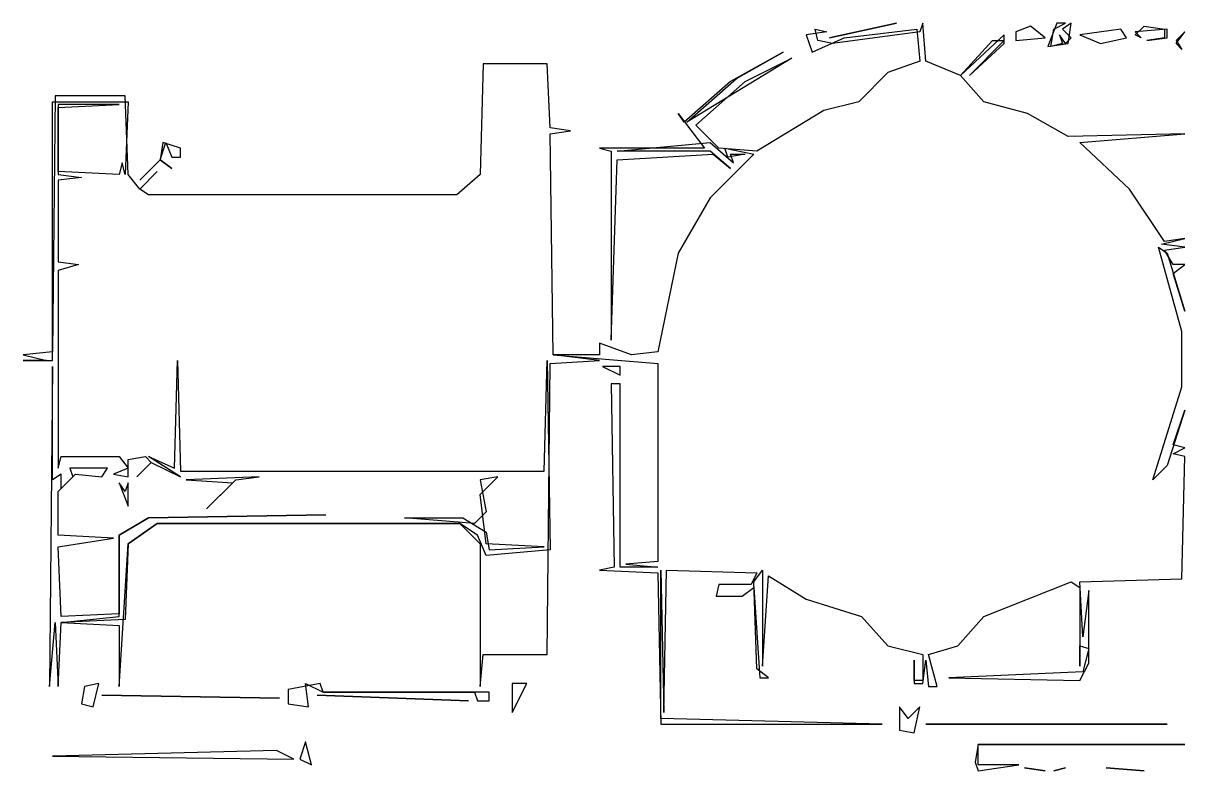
# Model space of a CAD drawing. Header units: metres. Extents: x 0 to 798, y 2 to 516.
import ezdxf

# ---------------------------------------------------------------- set-up
doc = ezdxf.new("R2010")
doc.units = ezdxf.units.M

msp = doc.modelspace()

# ---------------------------------------------------------------- linework, layer by layer
for points in [[(798, 440), (718, 438), (690, 454), (660, 462), (644, 480), (666, 504), (674, 504), (650, 480), (674, 502), (674, 508), (644, 480), (620, 490), (618, 516), (616, 510), (556, 502), (546, 504), (544, 512), (552, 510), (538, 508), (542, 496), (564, 506), (614, 512), (616, 490), (594, 482), (574, 462), (550, 456), (504, 428), (478, 430), (462, 446), (496, 476), (528, 492), (456, 448), (490, 478), (522, 496), (486, 476), (454, 448), (450, 454), (468, 430), (396, 430), (404, 428), (404, 298), (408, 422), (474, 426), (486, 416), (472, 428), (408, 428), (472, 434), (488, 420), (486, 426), (496, 426), (484, 424), (482, 430), (502, 426), (472, 396), (450, 358), (436, 290), (418, 288), (396, 296), (396, 288), (364, 288), (362, 440), (376, 442), (362, 444), (360, 488), (316, 488), (314, 412), (298, 398), (86, 398), (80, 402), (92, 414), (80, 402), (72, 412), (70, 466), (22, 466), (20, 290), (0, 288), (16, 284), (0, 284), (20, 284), (20, 462), (72, 462), (70, 412), (68, 420), (66, 412), (24, 414), (24, 458), (66, 460), (24, 460), (24, 412), (40, 410), (24, 408), (24, 352), (38, 350), (24, 346), (24, 210), (26, 218), (66, 218), (72, 210), (62, 206), (72, 204), (72, 216), (84, 218), (88, 214), (78, 204), (88, 214), (108, 204), (86, 218), (104, 210), (106, 284), (108, 208), (358, 208), (360, 284), (362, 154), (318, 150), (312, 164), (300, 172), (92, 172), (72, 158), (70, 106), (26, 104), (66, 108), (66, 164), (86, 176), (208, 178), (86, 176), (66, 164), (66, 110), (26, 108), (24, 156), (62, 162), (24, 164), (24, 194), (36, 206), (54, 204), (58, 210), (32, 210), (34, 204), (26, 196), (26, 206), (20, 202), (20, 280), (18, 60), (22, 104), (24, 60), (26, 104), (66, 102), (66, 60), (72, 158), (92, 172), (300, 172), (314, 158), (314, 60), (316, 82), (360, 82), (362, 282), (396, 284), (364, 288), (436, 282), (436, 146), (414, 144), (436, 142), (410, 142), (410, 268), (404, 268), (406, 142), (396, 140), (436, 138), (438, 34), (590, 34), (438, 38), (438, 140), (440, 42), (442, 140), (504, 138), (500, 130), (478, 130), (476, 122), (494, 122), (502, 128), (506, 66), (512, 66), (504, 72), (502, 132), (508, 140), (508, 74), (512, 136), (538, 120), (576, 108), (594, 88), (618, 82), (618, 64), (612, 64), (612, 78), (612, 62), (618, 62), (620, 78), (622, 60), (628, 60), (622, 82), (642, 88), (660, 108), (720, 132), (726, 128), (726, 74), (726, 88), (732, 86), (728, 70), (636, 66), (726, 64), (732, 76), (732, 126), (728, 94), (726, 132), (796, 134), (798, 218), (790, 220), (798, 224), (790, 226), (798, 250), (786, 212), (776, 202), (796, 266), (796, 304), (780, 362), (786, 358), (798, 318), (790, 344), (798, 350), (790, 350), (784, 360), (798, 362), (782, 364), (798, 368), (784, 366), (760, 402), (726, 434)], [(600, 516), (554, 506)], [(682, 510), (682, 504), (702, 506), (692, 514)], [(720, 516), (714, 512), (720, 506), (716, 502), (712, 508), (714, 502), (706, 500), (708, 512), (716, 516), (710, 516), (704, 500), (718, 502)], [(726, 508), (740, 502), (758, 506), (754, 512)], [(764, 510), (768, 506), (764, 508), (770, 514), (784, 512), (784, 506), (772, 504), (786, 506), (786, 512)], [(798, 510), (792, 504), (796, 498), (792, 502)], [(108, 430), (96, 434), (94, 422), (80, 408), (94, 422), (102, 416), (94, 422), (98, 434), (102, 424), (108, 424)], [(398, 280), (410, 274), (410, 280)], [(66, 200), (72, 184), (72, 200), (70, 194)], [(162, 204), (112, 202), (144, 200), (126, 182), (146, 202)], [(358, 156), (318, 158), (314, 192), (326, 204), (314, 202), (318, 180), (310, 172), (262, 176), (302, 176), (318, 166), (320, 154)], [(52, 62), (42, 60), (40, 48), (48, 46)], [(182, 58), (182, 48), (196, 46), (194, 62), (206, 56), (310, 56), (312, 50), (320, 50), (320, 56), (206, 56), (204, 62)], [(346, 62), (336, 62), (336, 42)], [(54, 54), (176, 52)], [(202, 54), (306, 50)], [(602, 46), (602, 30), (612, 28), (616, 46), (608, 38)], [(620, 34), (786, 34)], [(186, 10), (174, 16), (20, 12)], [(194, 22), (190, 10), (198, 6)], [(654, 8), (656, 2), (684, 6), (656, 6), (656, 20), (798, 20), (656, 20)], [(688, 4), (702, 2)], [(716, 4), (708, 2)], [(744, 4), (770, 2)]]:
    msp.add_lwpolyline(points, close=True)

doc.saveas('drawing.dxf')
